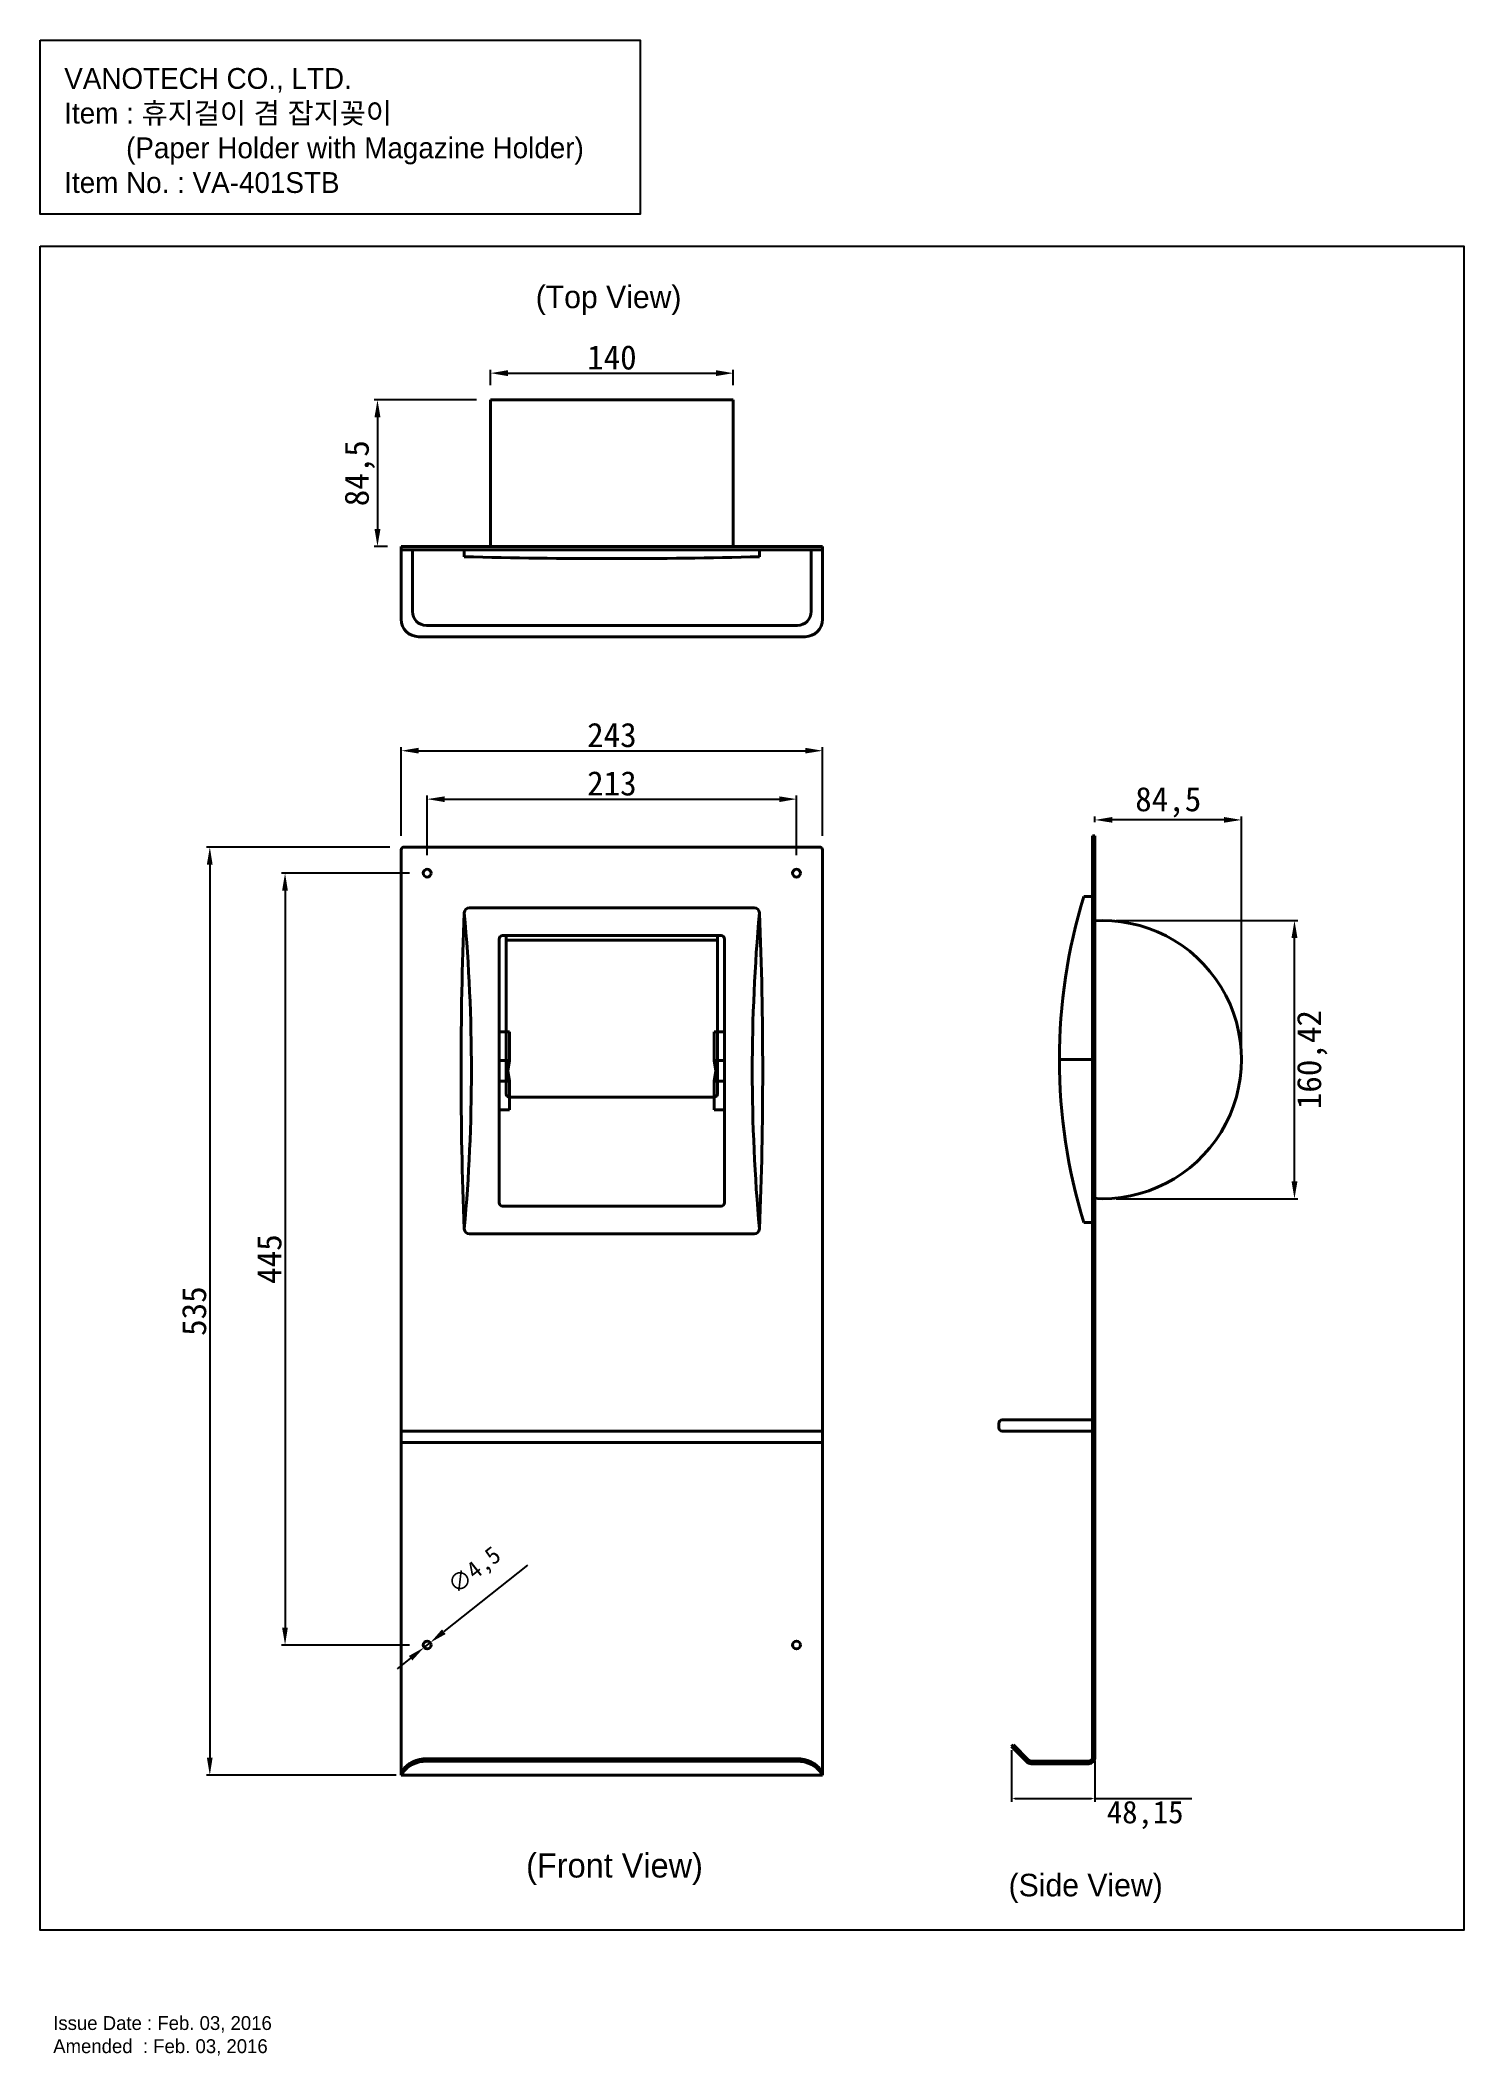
# Model space of a CAD drawing. Header units: millimetres. Extents: x 311 to 1132, y -46 to 1116.
import ezdxf

# ---------------------------------------------------------------- set-up
doc = ezdxf.new("R2010")
doc.units = ezdxf.units.MM
doc.layers.add('외형선', color=7, linetype='Continuous')
doc.styles.add('스타일', font='NGULIM.TTF', dxfattribs={"height": 10})
doc.dimstyles.new('도면치수', dxfattribs={"dimtxt": 10, "dimasz": 10, "dimexe": 10, "dimexo": 10, "dimgap": 10, "dimtad": 2, "dimtxsty": 'Standard', "dimcen": 10, "dimadec": 0, "dimazin": 0, "dimtfac": 1, "dimtmove": 0, "dimatfit": 3, "dimfxl": 1, "dimarcsym": 0})

# ---------------------------------------------------------------- blocks, each defined once
blk = doc.blocks.new('*D2')
at = {"color": 0, "lineweight": -2, "transparency": 16777216}
for p, q in [((512.9, 651.1), (407, 651.1)), ((409, 641.1), (409, 126.1)), ((516.4, 116.1), (407, 116.1))]:
    blk.add_line(p, q, dxfattribs=at)
at = {"color": 0, "transparency": 16777216}
for points in [[(407.3, 641.1), (410.6, 641.1), (409, 651.1)], [(407.3, 126.1), (410.6, 126.1), (409, 116.1)]]:
    blk.add_solid(points, dxfattribs=at)
at = {"layer": 'Defpoints', "color": 0, "transparency": 16777216}
for p in [(520.9, 651.1), (409, 116.1), (524.4, 116.1)]:
    blk.add_point(p, dxfattribs=at)
at = {"color": 7, "transparency": 16777216, "insert": (400, 383.6), "char_height": 14, "attachment_point": 5, "rotation": 90}
blk.add_mtext('535', dxfattribs=at)
blk = doc.blocks.new('*D3')
at = {"color": 0, "lineweight": -2, "transparency": 16777216}
for p, q in [((524.1, 636.1), (450.4, 636.1)), ((452.4, 626.1), (452.4, 201.1)), ((524.1, 191.1), (450.4, 191.1))]:
    blk.add_line(p, q, dxfattribs=at)
at = {"color": 0, "transparency": 16777216}
for points in [[(450.7, 626.1), (454, 626.1), (452.4, 636.1)], [(450.7, 201.1), (454, 201.1), (452.4, 191.1)]]:
    blk.add_solid(points, dxfattribs=at)
at = {"layer": 'Defpoints', "color": 0, "transparency": 16777216}
for p in [(532.1, 636.1), (452.4, 191.1), (532.1, 191.1)]:
    blk.add_point(p, dxfattribs=at)
at = {"color": 7, "transparency": 16777216, "insert": (443.4, 413.6), "char_height": 14, "attachment_point": 5, "rotation": 90}
blk.add_mtext('445', dxfattribs=at)
blk = doc.blocks.new('*D4')
at = {"color": 0, "lineweight": -2, "transparency": 16777216}
for p, q in [((519.4, 657.6), (519.4, 708.7)), ((529.4, 706.7), (752.4, 706.7)), ((762.4, 657.6), (762.4, 708.7))]:
    blk.add_line(p, q, dxfattribs=at)
at = {"color": 0, "transparency": 16777216}
for points in [[(529.4, 708.4), (529.4, 705.1), (519.4, 706.7)], [(752.4, 708.4), (752.4, 705.1), (762.4, 706.7)]]:
    blk.add_solid(points, dxfattribs=at)
at = {"layer": 'Defpoints', "color": 0, "transparency": 16777216}
for p in [(762.4, 706.7), (519.4, 649.6), (762.4, 649.6)]:
    blk.add_point(p, dxfattribs=at)
at = {"color": 7, "transparency": 16777216, "insert": (640.9, 715.7), "char_height": 14, "attachment_point": 5}
blk.add_mtext('243', dxfattribs=at)
blk = doc.blocks.new('*D5')
at = {"color": 0, "lineweight": -2, "transparency": 16777216}
for p, q in [((534.4, 646.4), (534.4, 680.8)), ((544.4, 678.8), (737.4, 678.8)), ((747.4, 646.4), (747.4, 680.8))]:
    blk.add_line(p, q, dxfattribs=at)
at = {"color": 0, "transparency": 16777216}
for points in [[(544.4, 680.4), (544.4, 677.1), (534.4, 678.8)], [(737.4, 680.4), (737.4, 677.1), (747.4, 678.8)]]:
    blk.add_solid(points, dxfattribs=at)
at = {"layer": 'Defpoints', "color": 0, "transparency": 16777216}
for p in [(747.4, 678.8), (534.4, 638.4), (747.4, 638.4)]:
    blk.add_point(p, dxfattribs=at)
at = {"color": 7, "transparency": 16777216, "insert": (640.9, 687.8), "char_height": 14, "attachment_point": 5}
blk.add_mtext('213', dxfattribs=at)
blk = doc.blocks.new('*D6')
at = {"color": 0, "lineweight": -2, "transparency": 16777216}
for p, q in [((592.3, 237.1), (544, 198.8)), ((532.6, 189.7), (536.2, 192.5)), ((524.8, 183.5), (517, 177.3))]:
    blk.add_line(p, q, dxfattribs=at)
at = {"color": 0, "transparency": 16777216}
for points in [[(542.9, 200.1), (545, 197.4), (536.2, 192.5)], [(523.8, 184.8), (525.8, 182.2), (532.6, 189.7)]]:
    blk.add_solid(points, dxfattribs=at)
at = {"layer": 'Defpoints', "color": 0, "transparency": 16777216}
for p in [(532.6, 189.7), (536.2, 192.5)]:
    blk.add_point(p, dxfattribs=at)
at = {"color": 0, "lineweight": 40, "transparency": 16777216, "insert": (562.2, 233.4), "char_height": 10, "attachment_point": 5, "rotation": 38.436}
blk.add_mtext('∅4,5', dxfattribs=at)
blk = doc.blocks.new('*D7')
at = {"color": 0, "lineweight": -2, "transparency": 16777216}
for p, q in [((562.9, 909), (503.7, 909)), ((505.7, 899), (505.7, 834.5)), ((511.4, 824.5), (503.7, 824.5))]:
    blk.add_line(p, q, dxfattribs=at)
at = {"color": 0, "transparency": 16777216}
for points in [[(504, 899), (507.4, 899), (505.7, 909)], [(504, 834.5), (507.4, 834.5), (505.7, 824.5)]]:
    blk.add_solid(points, dxfattribs=at)
at = {"layer": 'Defpoints', "color": 0, "transparency": 16777216}
for p in [(570.9, 909), (505.7, 824.5), (519.4, 824.5)]:
    blk.add_point(p, dxfattribs=at)
at = {"color": 7, "transparency": 16777216, "insert": (495.5, 866.7), "char_height": 14, "attachment_point": 5, "rotation": 90}
blk.add_mtext('84,5', dxfattribs=at)
blk = doc.blocks.new('*D8')
at = {"color": 0, "lineweight": -2, "transparency": 16777216}
for p, q in [((570.9, 917.5), (570.9, 926.4)), ((580.9, 924.4), (700.9, 924.4)), ((710.9, 917.5), (710.9, 926.4))]:
    blk.add_line(p, q, dxfattribs=at)
at = {"color": 0, "transparency": 16777216}
for points in [[(580.9, 926.1), (580.9, 922.7), (570.9, 924.4)], [(700.9, 926.1), (700.9, 922.7), (710.9, 924.4)]]:
    blk.add_solid(points, dxfattribs=at)
at = {"layer": 'Defpoints', "color": 0, "transparency": 16777216}
for p in [(710.9, 924.4), (570.9, 909.5), (710.9, 909.5)]:
    blk.add_point(p, dxfattribs=at)
at = {"color": 7, "transparency": 16777216, "insert": (640.9, 933.4), "char_height": 14, "attachment_point": 5}
blk.add_mtext('140', dxfattribs=at)
blk = doc.blocks.new('*D9')
at = {"color": 0, "lineweight": -2, "transparency": 16777216}
for p, q in [((919.5, 665.6), (919.5, 668.8)), ((994, 666.8), (929.5, 666.8)), ((1004, 536.6), (1004, 668.8))]:
    blk.add_line(p, q, dxfattribs=at)
at = {"color": 0, "transparency": 16777216}
for points in [[(929.5, 668.5), (929.5, 665.2), (919.5, 666.8)], [(994, 668.5), (994, 665.2), (1004, 666.8)]]:
    blk.add_solid(points, dxfattribs=at)
at = {"layer": 'Defpoints', "color": 0, "transparency": 16777216}
for p in [(919.5, 666.8), (919.5, 657.6), (1004, 528.6)]:
    blk.add_point(p, dxfattribs=at)
at = {"color": 7, "transparency": 16777216, "insert": (961.8, 677), "char_height": 14, "attachment_point": 5}
blk.add_mtext('84,5', dxfattribs=at)
blk = doc.blocks.new('*D10')
at = {"color": 0, "lineweight": -2, "transparency": 16777216}
for p, q in [((931.8, 608.8), (1036.6, 608.8)), ((1034.6, 458.4), (1034.6, 598.8)), ((931.8, 448.4), (1036.6, 448.4))]:
    blk.add_line(p, q, dxfattribs=at)
at = {"color": 0, "transparency": 16777216}
for points in [[(1032.9, 598.8), (1036.3, 598.8), (1034.6, 608.8)], [(1032.9, 458.4), (1036.3, 458.4), (1034.6, 448.4)]]:
    blk.add_solid(points, dxfattribs=at)
at = {"layer": 'Defpoints', "color": 0, "transparency": 16777216}
for p in [(923.8, 608.8), (1034.6, 608.8), (923.8, 448.4)]:
    blk.add_point(p, dxfattribs=at)
at = {"color": 7, "transparency": 16777216, "insert": (1044.8, 528.6), "char_height": 14, "attachment_point": 5, "rotation": 90}
blk.add_mtext('160,42', dxfattribs=at)
blk = doc.blocks.new('*D11')
at = {"color": 0, "lineweight": -2, "transparency": 16777216}
for p, q in [((871.4, 130.5), (871.4, 100.6)), ((919.5, 124.1), (919.5, 100.6)), ((873.4, 102.6), (917.5, 102.6)), ((919.5, 102.6), (975.4, 102.6))]:
    blk.add_line(p, q, dxfattribs=at)
at = {"color": 0, "transparency": 16777216}
for points in [[(873.4, 103), (873.4, 102.3), (871.4, 102.6)], [(917.5, 103), (917.5, 102.3), (919.5, 102.6)]]:
    blk.add_solid(points, dxfattribs=at)
at = {"layer": 'Defpoints', "color": 0, "transparency": 16777216}
for p in [(871.4, 132.5), (919.5, 126.1), (871.4, 102.6)]:
    blk.add_point(p, dxfattribs=at)
at = {"color": 7, "transparency": 16777216, "insert": (948.5, 93.1), "char_height": 13, "attachment_point": 5}
blk.add_mtext('48,15', dxfattribs=at)

msp = doc.modelspace()

# ---------------------------------------------------------------- linework, layer by layer
at = {"color": 3, "lineweight": 40}
for p, q in [((570.888, 824.464), (570.888, 908.964)), ((710.888, 908.964), (570.888, 908.964)), ((710.888, 824.464), (710.888, 908.964)), ((570.888, 851.817), (570.888, 824.464)), ((710.888, 851.817), (710.888, 824.464)), ((555.768, 822.464), (726.009, 822.464)), ((555.768, 822.464), (555.768, 818.569)), ((726.009, 822.464), (726.009, 818.569)), ((558.765, 616.138), (723.011, 616.138)), ((913.039, 622.638), (918.039, 622.638)), ((918.039, 622.638), (918.039, 434.638)), ((575.888, 598.138), (575.888, 446.138)), ((577.888, 600.138), (703.888, 600.138)), ((705.888, 598.138), (705.888, 446.138)), ((575.888, 544.638), (581.888, 544.638)), ((581.888, 544.638), (581.888, 528.138)), ((699.888, 544.638), (699.888, 528.138)), ((699.888, 544.638), (705.888, 544.638)), ((575.888, 528.138), (581.888, 528.138)), ((581.888, 528.138), (580.888, 522.138)), ((699.888, 528.138), (705.888, 528.138)), ((699.888, 528.138), (700.888, 522.138)), ((899.039, 528.638), (918.039, 528.638)), ((575.888, 516.138), (581.888, 516.138)), ((580.888, 522.138), (581.888, 516.138)), ((581.888, 516.138), (581.888, 499.638)), ((700.888, 522.138), (699.888, 516.138)), ((699.888, 516.138), (699.888, 499.638)), ((699.888, 516.138), (705.888, 516.138)), ((575.888, 499.638), (581.888, 499.638)), ((699.888, 499.638), (705.888, 499.638)), ((703.888, 444.138), (577.888, 444.138)), ((913.039, 434.638), (918.039, 434.638)), ((723.011, 428.138), (558.765, 428.138))]:
    msp.add_line(p, q, dxfattribs=at)
at = {"lineweight": 40}
for p, q in [((762.388, 824.464), (519.388, 824.464)), ((519.388, 822.464), (519.388, 824.464)), ((762.388, 822.464), (519.388, 822.464)), ((519.388, 782.464), (519.388, 822.464)), ((525.888, 786.964), (525.888, 822.464)), ((755.888, 786.964), (755.888, 822.464)), ((762.388, 822.464), (762.388, 824.464)), ((762.388, 782.464), (762.388, 822.464)), ((747.888, 778.964), (533.888, 778.964)), ((752.388, 772.464), (529.388, 772.464)), ((520.888, 651.138), (760.888, 651.138)), ((918.039, 657.638), (918.039, 149.576)), ((919.539, 657.638), (918.039, 657.638)), ((919.539, 657.638), (919.539, 149.576)), ((519.388, 649.638), (519.388, 116.138)), ((762.388, 649.638), (762.388, 116.138)), ((519.388, 314.388), (762.388, 314.388)), ((864.039, 318.888), (864.039, 316.388)), ((866.039, 320.888), (918.039, 320.888)), ((866.039, 314.388), (918.039, 314.388)), ((519.388, 307.888), (762.388, 307.888)), ((918.039, 149.576), (918.039, 126.138)), ((919.539, 149.576), (919.539, 126.069)), ((519.388, 116.138), (762.388, 116.138))]:
    msp.add_line(p, q, dxfattribs=at)
at = {"color": 3, "linetype": 'Continuous', "lineweight": 40}
for p, q in [((579.888, 508.841), (579.888, 600.138)), ((701.888, 597.538), (579.888, 597.538)), ((701.888, 550.126), (701.888, 600.138)), ((701.888, 508.842), (701.888, 550.126)), ((698.888, 506.924), (582.888, 506.924))]:
    msp.add_line(p, q, dxfattribs=at)
at = {"color": 6, "lineweight": 40}
msp.add_line((644.388, 125.552), (644.388, 124.138), dxfattribs=at)
msp.add_line((644.388, 125.552), (644.388, 124.138), dxfattribs=at)
at = {"color": 3}
msp.add_lwpolyline([(311.221, 1116.304), (657.295, 1116.304), (657.295, 1016.099), (311.221, 1016.099)], close=True, dxfattribs=at)
at = {"color": 6}
msp.add_lwpolyline([(311.221, 997.62), (1132.204, 997.62), (1132.204, 26.711), (311.221, 26.711)], close=True, dxfattribs=at)
at = {"lineweight": 40}
for centre in [(534.388, 636.138), (747.388, 636.138), (534.388, 191.138), (747.388, 191.138)]:
    msp.add_circle(centre, 2.25, dxfattribs=at)
at = {"color": 3, "lineweight": 40}
for centre, radius, start, end in [((640.888, 4098.464), 3281, 268.513383, 271.486617), ((558.765, 613.138), 3, 90, 177.63902), ((723.011, 613.138), 3, 2.36098, 90), ((1221.61, 528.638), 322.571, 163.057711, 196.942289), ((2765.885, 522.138), 2211.995, 177.63902, 182.36098), ((-449.047, 522.138), 1008.938, 354.818193, 5.181807), ((1730.823, 522.138), 1008.938, 174.818193, 185.181807), ((-1484.108, 522.138), 2211.995, 357.63902, 2.36098), ((923.83, 528.638), 80.209, 265.859939, 94.140061), ((577.888, 598.138), 2, 90, 180), ((703.888, 598.138), 2, 0, 90), ((577.888, 446.138), 2, 180, 270), ((703.888, 446.138), 2, 270, 0), ((558.765, 431.138), 3, 182.36098, 270), ((723.011, 431.138), 3, 270, 357.63902)]:
    msp.add_arc(centre, radius, start, end, dxfattribs=at)
at = {"lineweight": 40}
for centre, radius, start, end in [((529.388, 782.464), 10, 180, 270), ((533.888, 786.964), 8, 180, 270), ((747.888, 786.964), 8, 270, 0), ((752.388, 782.464), 10, 270, 0), ((520.888, 649.638), 1.5, 90, 180), ((760.888, 649.638), 1.5, 0, 90), ((866.039, 318.888), 2, 90, 180), ((866.039, 316.388), 2, 180, 270)]:
    msp.add_arc(centre, radius, start, end, dxfattribs=at)
at = {"color": 3, "linetype": 'Continuous', "lineweight": 40}
for points, knots in [([(579.888, 508.842), (579.888, 508.621), (579.946, 508.4), (580.168, 507.991), (580.335, 507.798), (580.754, 507.465), (581.012, 507.321), (581.581, 507.098), (581.9, 507.016), (582.228, 506.97), (582.444, 506.939), (582.667, 506.924), (582.888, 506.924)], [0, 0, 0, 0, 0.2148777, 0.2148777, 0.42976504, 0.42976504, 0.64453279, 0.64453279, 0.85935215, 0.85935215, 0.85935215, 1, 1, 1, 1]), ([(698.888, 506.924), (699.224, 506.924), (699.564, 506.96), (700.198, 507.099), (700.5, 507.203), (701.024, 507.467), (701.254, 507.63), (701.61, 507.993), (701.741, 508.198), (701.863, 508.551), (701.888, 508.696), (701.888, 508.842)], [0, 0, 0, 0, 0.21489207, 0.21489207, 0.42978508, 0.42978508, 0.64465927, 0.64465927, 0.85945449, 0.85945449, 1, 1, 1, 1])]:
    msp.add_open_spline(points, degree=3, knots=knots, dxfattribs=at)
at = {"layer": '외형선', "lineweight": 40}
for p, q in [((872.453, 133.552), (871.392, 132.492)), ((871.392, 132.492), (880.221, 123.663)), ((872.453, 133.552), (881.282, 124.724)), ((519.388, 118.138), (519.388, 120.138)), ((519.388, 118.138), (519.388, 120.138)), ((519.388, 118.138), (519.912, 118.138)), ((519.388, 116.138), (519.388, 118.138)), ((519.388, 118.138), (519.912, 118.138)), ((519.388, 116.138), (519.388, 118.138)), ((534.388, 125.552), (644.388, 125.552)), ((534.388, 124.138), (644.388, 124.138)), ((644.388, 125.552), (747.388, 125.552)), ((644.388, 124.138), (747.388, 124.138)), ((761.864, 118.138), (762.388, 118.138)), ((761.864, 118.138), (762.388, 118.138)), ((762.388, 118.138), (762.388, 120.138)), ((762.388, 118.138), (762.388, 120.138)), ((762.388, 118.138), (762.388, 116.138)), ((762.388, 118.138), (762.388, 116.138)), ((882.696, 124.138), (916.039, 124.138)), ((882.696, 122.638), (916.039, 122.638)), ((519.6, 116.138), (519.388, 116.138)), ((519.6, 116.138), (519.388, 116.138)), ((762.388, 116.138), (762.176, 116.138)), ((762.388, 116.138), (762.176, 116.138))]:
    msp.add_line(p, q, dxfattribs=at)
for centre, radius, start, end in [((882.696, 126.138), 3.5, 225, 270), ((882.696, 126.138), 2, 225, 270), ((916.039, 126.138), 3.5, 270, 0), ((916.039, 126.138), 2, 270, 0)]:
    msp.add_arc(centre, radius, start, end, dxfattribs=at)
for centre, major_axis, start_param, end_param in [((534.388, 114.946), (-15, 0), 4.71238898, 5.91897692), ((534.388, 113.531), (15, 0), 1.57079633, 2.77738427), ((747.388, 114.946), (-15, 0), 3.50580104, 4.71238898), ((747.388, 113.531), (15, 0), 0.36420839, 1.57079633)]:
    msp.add_ellipse(centre, major_axis=major_axis, ratio=0.70710678, start_param=start_param, end_param=end_param, dxfattribs=at)
for points, knots in [([(520.372, 117.31), (520.207, 117.004), (520.061, 116.74), (519.943, 116.544), (519.825, 116.347), (519.731, 116.215), (519.661, 116.163), (519.639, 116.147), (519.619, 116.138), (519.6, 116.138)], [0, 0, 0, 0, 0.42988611, 0.42988611, 0.42988611, 0.86109348, 0.86109348, 0.86109348, 1, 1, 1, 1]), ([(520.372, 117.31), (520.207, 117.004), (520.061, 116.74), (519.943, 116.544), (519.825, 116.347), (519.731, 116.215), (519.661, 116.163), (519.639, 116.147), (519.619, 116.138), (519.6, 116.138)], [0, 0, 0, 0, 0.42988611, 0.42988611, 0.42988611, 0.86109348, 0.86109348, 0.86109348, 1, 1, 1, 1]), ([(519.912, 118.138), (519.956, 118.138), (520.01, 118.178), (520.073, 118.253), (520.136, 118.327), (520.209, 118.437), (520.288, 118.573), (520.315, 118.62), (520.343, 118.67), (520.372, 118.724)], [0, 0, 0, 0, 0.42705075, 0.42705075, 0.42705075, 0.85303495, 0.85303495, 0.85303495, 1, 1, 1, 1]), ([(519.912, 118.138), (519.956, 118.138), (520.01, 118.178), (520.073, 118.253), (520.136, 118.327), (520.209, 118.437), (520.288, 118.573), (520.315, 118.62), (520.343, 118.67), (520.372, 118.724)], [0, 0, 0, 0, 0.42705075, 0.42705075, 0.42705075, 0.85303495, 0.85303495, 0.85303495, 1, 1, 1, 1]), ([(761.404, 118.724), (761.491, 118.563), (761.573, 118.427), (761.644, 118.328), (761.716, 118.229), (761.779, 118.165), (761.83, 118.145), (761.842, 118.14), (761.854, 118.138), (761.864, 118.138)], [0, 0, 0, 0, 0.44683553, 0.44683553, 0.44683553, 0.89504784, 0.89504784, 0.89504784, 1, 1, 1, 1]), ([(761.404, 118.724), (761.491, 118.563), (761.573, 118.427), (761.644, 118.328), (761.716, 118.229), (761.779, 118.165), (761.83, 118.145), (761.842, 118.14), (761.854, 118.138), (761.864, 118.138)], [0, 0, 0, 0, 0.44683553, 0.44683553, 0.44683553, 0.89504784, 0.89504784, 0.89504784, 1, 1, 1, 1]), ([(762.176, 116.138), (762.123, 116.138), (762.049, 116.214), (761.953, 116.355), (761.857, 116.495), (761.736, 116.705), (761.594, 116.961), (761.535, 117.069), (761.471, 117.186), (761.404, 117.31)], [0, 0, 0, 0, 0.41407838, 0.41407838, 0.41407838, 0.82755188, 0.82755188, 0.82755188, 1, 1, 1, 1]), ([(762.176, 116.138), (762.123, 116.138), (762.049, 116.214), (761.953, 116.355), (761.857, 116.495), (761.736, 116.705), (761.594, 116.961), (761.535, 117.069), (761.471, 117.186), (761.404, 117.31)], [0, 0, 0, 0, 0.41407838, 0.41407838, 0.41407838, 0.82755188, 0.82755188, 0.82755188, 1, 1, 1, 1])]:
    msp.add_open_spline(points, degree=3, knots=knots, dxfattribs=at)

# ---------------------------------------------------------------- texts
at = {"color": 3, "attachment_point": 1, "style": '스타일'}
for s, insert, char_height, width in [('\\pt48;{\\C6;VANOTECH CO., LTD.\\P\\ptz;\\C256;Item : 휴지걸이 겸 잡지꽂이\\P        (Paper Holder with Magazine Holder)\\PItem No. : VA-401STB}', (325.042, 1100.312), 12, 368.27601), ('{\\C256;Issue Date : Feb. 03, 2016 \\PAmended  : Feb. 03, 2016}', (318.675, -22.862), 8, 309.38512)]:
    msp.add_mtext(s, dxfattribs=dict(at, insert=insert, char_height=char_height, width=width))
at = {"width": 133.15596, "attachment_point": 1, "style": '스타일'}
for s, insert, char_height in [('(Top View)', (596.974, 974.874), 13), ('(Front View)', (591.449, 71.032), 14), ('(Side View)', (869.719, 59.181), 13)]:
    msp.add_mtext(s, dxfattribs=dict(at, insert=insert, char_height=char_height))

# ---------------------------------------------------------------- dimensions: what is measured, and where the dimension line sits
at = {"color": 5}
for base, p1, p2, picture, middle in [((710.888, 924.398), (570.888, 909.464), (710.888, 909.464), '*D8', (640.888, 933.398)), ((762.388, 706.744), (519.388, 649.638), (762.388, 649.638), '*D4', (640.888, 715.744)), ((747.388, 678.765), (534.388, 638.388), (747.388, 638.388), '*D5', (640.888, 687.765)), ((919.539, 666.845), (1004.039, 528.638), (919.539, 657.638), '*D9', (961.789, 677.012))]:
    dim = msp.add_linear_dim(base=base, p1=p1, p2=p2, dimstyle='도면치수', override={"dimtxt": 14, "dimasz": 10, "dimexe": 2, "dimexo": 8, "dimgap": 2, "dimclrt": 7}, dxfattribs=at)
    dim.commit()
    dim.dimension.update_dxf_attribs({"geometry": picture, "text_midpoint": middle})
for base, p1, p2, picture, middle in [((505.694, 824.464), (570.888, 908.964), (519.388, 824.464), '*D7', (495.527, 866.714)), ((408.955, 116.138), (520.888, 651.138), (524.388, 116.138), '*D2', (399.955, 383.638)), ((452.357, 191.138), (532.138, 636.138), (532.138, 191.138), '*D3', (443.357, 413.638)), ((1034.598, 608.847), (923.83, 448.429), (923.83, 608.847), '*D10', (1044.765, 528.638))]:
    dim = msp.add_linear_dim(base=base, p1=p1, p2=p2, angle=90, dimstyle='도면치수', override={"dimtxt": 14, "dimasz": 10, "dimexe": 2, "dimexo": 8, "dimgap": 2, "dimclrt": 7}, dxfattribs=at)
    dim.commit()
    dim.dimension.update_dxf_attribs({"geometry": picture, "text_midpoint": middle})
at = {"color": 5, "lineweight": 40}
dim = msp.add_diameter_dim_2p(p1=(532.626, 189.739), p2=(536.151, 192.537), dimstyle='도면치수', dxfattribs=at)
dim.commit()
dim.dimension.update_dxf_attribs({"geometry": '*D6', "text_midpoint": (562.209, 233.431)})
at = {"color": 5}
dim = msp.add_linear_dim(base=(871.392, 102.635), p1=(919.539, 126.138), p2=(871.392, 132.492), dimstyle='도면치수', override={"dimtxt": 13, "dimasz": 2, "dimexe": 2, "dimexo": 2, "dimgap": 2, "dimclrt": 7}, dxfattribs=at)
dim.commit()
dim.dimension.update_dxf_attribs({"geometry": '*D11', "text_midpoint": (948.456, 102.635), "dimtype": 160})

doc.saveas('drawing.dxf')
